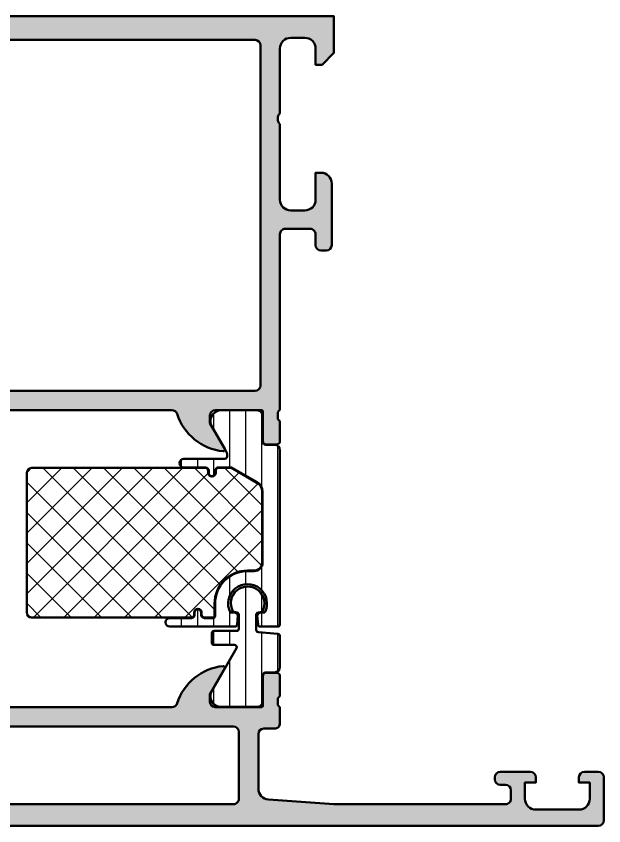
# Model space of a CAD drawing. Extents: x 5 to 103, y 0 to 75.
# Drawn here: x 48.6 to 103, y 0 to 75 of the extents above; entities that cross this region are included whole.
import ezdxf

# ---------------------------------------------------------------- set-up
doc = ezdxf.new("R2010")
doc.units = 0
for name, color, linetype, lineweight in [('0S-Alu contour', 7, 'Continuous', 50), ('0S-Alu hatch', 252, 'Continuous', 25), ('0S-Plastic contour', 254, 'Continuous', 50), ('0S-Plastic hatch', 253, 'Continuous', 25), ('0S-PT contour', 91, 'Continuous', 50), ('0S-PT hatch', 103, 'Continuous', 25)]:
    doc.layers.add(name, color=color, linetype=linetype, lineweight=lineweight)
pattern_1 = [(90, (0, 0), (-1.4859, 0), [])]

# ---------------------------------------------------------------- blocks, each defined once
blk = doc.blocks.new('302590__27CE08DD_51BC_48D5_BE07_CC3EEDA34CFF_')
at = {"layer": '0S-Alu hatch'}
h = blk.add_hatch(color=256, dxfattribs=at)
edge = h.paths.add_edge_path()
edge.add_line((20, 10.49996053305319), (20, 2.499922147661962))
edge.add_ellipse((19.50000799373549, 2.499952540241304), major_axis=(-0.4999920071882297, 0), ratio=1, start_angle=89.9999582489337, end_angle=179.9965172112618, ccw=False)
edge.add_line((19.50000762939453, 1.999960533053207), (14.10000610351562, 1.999960533053192))
edge.add_ellipse((14.10001171460138, 2.499966144138933), major_axis=(-0.5000056111172249, 0), ratio=1, start_angle=0.0006429760202877333, end_angle=89.99935702415121, ccw=False)
edge.add_line((13.60000610351564, 2.499960533051681), (13.60000610351562, 4.499960533053192))
edge.add_arc((13.10001392716924, 4.499967879876887), 0.4999921764003584, 359.9991581029894, 450.0008965386937)
edge.add_line((13.10000610351562, 4.999960056216036), (11.80000305175781, 4.999960533053192))
edge.add_arc((11.80003194873944, 4.499931636071572), 0.5000288978166073, 90.00331115880773, 179.9966888411355)
edge.add_line((11.30000305175782, 4.4999605330537), (11.30000305175781, 3.999960533053192))
edge.add_line((11.30000305175781, 3.999960533053192), (12.30000305175781, 3.999960533053192))
edge.add_line((12.30000305175781, 3.999960533053192), (12.30000305175781, 2.499960533053173))
edge.add_ellipse((11.30001176224016, 2.499951822570857), major_axis=(-0.9999912895555887, 0), ratio=1, start_angle=89.9995009217771, end_angle=180.0004990787141, ccw=False)
edge.add_line((11.30000305175781, 1.499960533053205), (7.300003051757812, 1.499960533053192))
edge.add_ellipse((7.30003724327588, 2.499994724571259), major_axis=(-1.000034192102577, 0), ratio=1, start_angle=0.0019589627473806104, end_angle=89.9980410373002, ccw=False)
edge.add_line((6.300003051757813, 2.49996053305236), (6.300003051757812, 3.999960533053192))
edge.add_line((6.300003051757812, 3.999960533053192), (7.300003051757812, 3.999960533053192))
edge.add_line((7.300003051757812, 3.999960533053192), (7.300003051757812, 4.499960533053192))
edge.add_arc((6.800008665053553, 4.499966146348924), 0.4999943867357684, 359.9993567564866, 450.0006432435316)
edge.add_line((6.800003051757812, 4.999960533053183), (5.5, 4.999960533053192))
edge.add_arc((5.500028896981604, 4.499931636071589), 0.5000288978165905, 90.00331115880446, 179.9966888411355)
edge.add_line((5.000000000000001, 4.499960533053717), (5, 0.4999529036586612))
edge.add_arc((5.500013265202454, 0.4999737985162753), 0.5000132656390381, 180.0023943105812, 269.9984799601016)
edge.add_line((5.500000000000028, -3.94669468018e-05), (102.5, -3.94669468076e-05))
edge.add_arc((102.4999998175535, 0.4999607155606226), 0.5000001825074635, 270.000020906813, 359.9991048225051)
edge.add_line((103, 0.4999529036604337), (103, 4.499960533053192))
edge.add_arc((102.4999840330719, 4.499944566125083), 0.5000159671830379, 0.0018296166054239, 89.99817038324314)
edge.add_line((102.5, 4.999960533053187), (101.1999893188477, 4.999960533053192))
edge.add_arc((101.1999972154239, 4.499960265933718), 0.50000026718183, 90.00090488050319, 179.999969382958)
edge.add_line((100.6999969482422, 4.499960533117955), (100.6999969482422, 3.999960533053192))
edge.add_line((100.6999969482422, 3.999960533053192), (101.6999969482422, 3.999960533053192))
edge.add_line((101.6999969482422, 3.999960533053192), (101.6999969482422, 2.499960533053192))
edge.add_ellipse((100.6999842356632, 2.499973245632185), major_axis=(-1.000012712659782, 0), ratio=1, start_angle=90.00072836786268, end_angle=179.9992716319968, ccw=False)
edge.add_line((100.6999969482422, 1.499960533053206), (96.6999969482422, 1.499960533053192))
edge.add_ellipse((96.69999127768875, 2.499954862499734), major_axis=(-0.9999943294626193, 0), ratio=1, start_angle=-0.00032490097822801545, end_angle=90.0003249006225, ccw=False)
edge.add_line((95.6999969482422, 2.499960533059391), (95.6999969482422, 3.999960533053192))
edge.add_line((95.6999969482422, 3.999960533053192), (96.6999969482422, 3.999960533053192))
edge.add_line((96.6999969482422, 3.999960533053192), (96.6999969482422, 4.499960533053192))
edge.add_arc((96.19998113562411, 4.499944720435108), 0.5000158128681047, 0.0018119353897291, 89.99818806474616)
edge.add_line((96.19999694824219, 4.999960533053181), (93.39999389648438, 4.999960533053192))
edge.add_arc((93.40000764301266, 4.499946786524929), 0.5000137467172251, 90.00157519279813, 179.9984248072896)
edge.add_line((92.89999389648439, 4.499960533052431), (92.89999389648439, 4.299955955416471))
edge.add_arc((93.40000454587482, 4.299966604806916), 0.5000106495038397, 180.0012203039023, 269.9987796957372)
edge.add_line((93.39999389648438, 3.799955955416484), (93.89999389648439, 3.799955955416473))
edge.add_ellipse((93.89999083664276, 3.299952895574863), major_axis=(-0.5000030598509725, 0), ratio=1, start_angle=180.0003506308146, end_angle=269.9996493701244, ccw=False)
edge.add_line((94.39999389648438, 3.299955955424675), (94.39999389648438, 2.499960533053194))
edge.add_ellipse((93.9000004540361, 2.499953975501477), major_axis=(-0.4999934424912738, 0), ratio=1, start_angle=89.99924855007038, end_angle=180.0007514498339, ccw=False)
edge.add_line((93.89999389648439, 1.999960533053206), (78.00000190734863, 1.999960533053192))
edge.add_line((78.00000190734863, 1.999960533053192), (71.92875289916994, 2.433615318209441))
edge.add_ellipse((72.00000363682571, 3.431073576303687), major_axis=(-0.9999998221284329, 0), ratio=1, start_angle=-2.2588728256778268e-06, end_angle=85.91417066589128, ccw=False)
edge.add_line((71.00000381469728, 3.431073615728445), (71.00000381469728, 8.499960533053194))
edge.add_ellipse((71.50000376785373, 8.49995962622161), major_axis=(-0.4999999531572694, 0), ratio=1, start_angle=269.99999463212373, end_angle=359.9998960848389, ccw=False)
edge.add_line((71.50000381469728, 8.99995957937888), (72.50000381469727, 8.999960533053192))
edge.add_arc((72.5000072893028, 9.499957058441954), 0.4999965254008342, 269.9996018367678, 360.0002888809716)
edge.add_line((73.00000381469728, 9.499959579386484), (73.00000381469727, 10.99996053305318))
edge.add_ellipse((73.07884026124032, 11.2674811250463), major_axis=(-0.2788950563274348, 0), ratio=1, start_angle=-1.164589374097602, end_angle=73.58012358050638, ccw=False)
edge.add_line((72.80000281469727, 11.27314953304467), (72.80000281469727, 11.72674353304469))
edge.add_ellipse((73.07887091034043, 11.73240419252174), major_axis=(-0.2789255417371433, 0), ratio=1, start_angle=-73.57540544464632, end_angle=1.1628700728853119, ccw=False)
edge.add_line((73.00000381469727, 11.99994753304467), (73.00000381469727, 13.87995853305319))
edge.add_arc((72.70000381469727, 13.87995853305319), 0.2999999999999971, 0, 90)
edge.add_line((72.70000381469727, 14.17995853305319), (71.72002949565447, 14.17995853305319))
edge.add_arc((71.72002949565447, 13.87995853305319), 0.2999999999999989, 90, 180)
edge.add_line((71.42002949565448, 13.87995853305319), (71.42002949565449, 11.11996053305319))
edge.add_ellipse((71.30002949565448, 11.11996053305319), major_axis=(-0.1200000000000045, 0), ratio=1, start_angle=89.99999999999329, end_angle=180, ccw=False)
edge.add_line((71.30002949565447, 10.99996053305319), (67.00000381469727, 10.99996053305319))
edge.add_ellipse((67.00000381469727, 11.49996053305319), major_axis=(-0.5000000000000089, 0), ratio=1, start_angle=0, end_angle=89.9999999999983, ccw=False)
edge.add_line((66.50000381469727, 11.49996053305319), (66.50000381469727, 12.19996053305318))
edge.add_line((66.50000381469727, 12.19996053305318), (67.88149927231964, 14.59278085608074))
edge.add_arc((67.76188403004898, 14.66184074840489), 0.1381197846483035, 330.0000000000018, 455.622577550795)
edge.add_arc((68.23822705587105, 9.823351671205407), 4.999999999999974, 95.62257755079332, 162.2515836439297)
edge.add_ellipse((63.00000381469725, 11.49996053305321), major_axis=(-0.5000000000000112, 0), ratio=1, start_angle=90.0000000000008, end_angle=162.2515836439309, ccw=False)
edge.add_line((63.00000381469726, 10.99996053305321), (32.99999237060547, 10.99996053305319))
edge.add_ellipse((32.99999237060544, 11.49996053305311), major_axis=(-0.4999999999999201, 0), ratio=1, start_angle=17.748416356073278, end_angle=90.00000000000318, ccw=False)
edge.add_arc((27.76176912943166, 9.823351671205304), 5.000000000000063, 17.74841635606987, 84.37742244920645)
edge.add_arc((28.23811215525379, 14.66184074840488), 0.1381197846482785, 84.37742244921603, 209.9999999999943)
edge.add_line((28.11849691298314, 14.59278085608076), (29.49999237060547, 12.19996053305317))
edge.add_line((29.49999237060547, 12.19996053305317), (29.49999237060547, 11.49996053305319))
edge.add_ellipse((28.99999237060547, 11.49996053305319), major_axis=(-0.5, 0), ratio=1, start_angle=90.00000000000318, end_angle=180, ccw=False)
edge.add_line((28.9999923706055, 10.99996053305319), (24.69996668964828, 10.99996053305319))
edge.add_ellipse((24.69996668964828, 11.11996053305319), major_axis=(-0.1200000000000027, 0), ratio=1, start_angle=0, end_angle=90, ccw=False)
edge.add_line((24.57996668964828, 11.11996053305319), (24.57996668964828, 13.87995853305319))
edge.add_arc((24.27996668964826, 13.87995853305318), 0.3000000000000114, 0, 90)
edge.add_line((24.27996668964826, 14.1799585330532), (23.29999237060548, 14.17995853305319))
edge.add_arc((23.29999237060548, 13.87995853305318), 0.3000000000000131, 90, 180)
edge.add_line((22.99999237060547, 13.87995853305318), (22.99999237060547, 11.99994753304467))
edge.add_ellipse((22.92112527496232, 11.73240419252171), major_axis=(-0.2789255417371553, 0), ratio=1, start_angle=178.8371299271148, end_angle=253.57540544465002, ccw=False)
edge.add_line((23.19999337060549, 11.72674353304466), (23.19999337060548, 11.27314953304466))
edge.add_ellipse((22.92115592406245, 11.2674811250463), major_axis=(-0.2788950563274235, 0), ratio=1, start_angle=106.4198764194883, end_angle=181.164589374096, ccw=False)
edge.add_line((22.99999237060547, 10.99996053305318), (20.5, 10.99996053305319))
edge.add_arc((20.50001190502596, 10.49994862802723), 0.5000119051676833, 90.00136418300312, 179.9986358174487)
edge = h.paths.add_edge_path()
edge.add_ellipse((22.3000047306239, 8.699971061218376), major_axis=(-0.4999940495069482, 0), ratio=1, start_angle=-90.00068188844682, end_angle=0.0006818894009938958, ccw=False)
edge.add_line((22.30001068115234, 9.199965110689917), (68.70000457763672, 9.199965110689911))
edge.add_ellipse((68.69999936263179, 8.699959895684971), major_axis=(-0.5000052150321359, 0), ratio=1, start_angle=180.0005975897139, end_angle=269.9994024106873, ccw=False)
edge.add_line((69.20000457763673, 8.699965110689911), (69.20000076293947, 2.49996053305314))
edge.add_ellipse((68.70000356422014, 2.499957731779334), major_axis=(-0.4999971987271749, 0), ratio=1, start_angle=90.0001161296363, end_angle=180.0003210041313, ccw=False)
edge.add_line((68.70000457763672, 1.999960533053186), (22.30001068115234, 1.999960533053198))
edge.add_ellipse((22.30000297718661, 2.499952829087448), major_axis=(-0.4999922960936022, 0), ratio=1, start_angle=-0.0008828225924730759, end_angle=90.00088282304671, ccw=False)
edge.add_line((21.80001068115236, 2.499960533053192), (21.80001068115236, 8.699965110686268))
at = {"layer": '0S-Alu contour', "color": 7}
for points in [[(28.11849691298314, 14.59278085608076), (29.49999237060547, 12.19996053305317), (29.49999237060547, 11.49996053305319)], [(66.50000381469727, 11.49996053305319), (66.50000381469727, 12.19996053305318), (67.88149927231964, 14.59278085608074)], [(22.99999237060547, 13.87995853305318), (22.99999237060547, 11.99994753304467)], [(24.27996668964826, 14.1799585330532), (23.29999237060548, 14.17995853305319)], [(24.57996668964828, 11.11996053305319), (24.57996668964828, 13.87995853305319)], [(71.42002949565448, 13.87995853305319), (71.42002949565449, 11.11996053305319)], [(72.70000381469727, 14.17995853305319), (71.72002949565447, 14.17995853305319)], [(73.00000381469727, 11.99994753304467), (73.00000381469727, 13.87995853305319)], [(23.19999337060549, 11.72674353304466), (23.19999337060548, 11.27314953304466)], [(72.80000281469727, 11.27314953304467), (72.80000281469727, 11.72674353304469)], [(22.99999237060547, 10.99996053305318), (20.5, 10.99996053305319)], [(28.9999923706055, 10.99996053305319), (24.69996668964828, 10.99996053305319)], [(63.00000381469726, 10.99996053305321), (32.99999237060547, 10.99996053305319)], [(71.30002949565447, 10.99996053305319), (67.00000381469727, 10.99996053305319)], [(73.00000381469728, 9.499959579386484), (73.00000381469727, 10.99996053305318)], [(20, 10.49996053305319), (20, 2.499922147661962)], [(22.30001068115234, 9.199965110689917), (68.70000457763672, 9.199965110689911)], [(21.80001068115236, 2.499960533053192), (21.80001068115236, 8.699965110686268)], [(69.20000457763673, 8.699965110689911), (69.20000076293947, 2.49996053305314)], [(71.00000381469728, 3.431073615728445), (71.00000381469728, 8.499960533053194)], [(71.50000381469728, 8.99995957937888), (72.50000381469727, 8.999960533053192)], [(6.800003051757812, 4.999960533053183), (5.5, 4.999960533053192)], [(13.10000610351562, 4.999960056216036), (11.80000305175781, 4.999960533053192)], [(96.19999694824219, 4.999960533053181), (93.39999389648438, 4.999960533053192)], [(102.5, 4.999960533053187), (101.1999893188477, 4.999960533053192)], [(5.000000000000001, 4.499960533053717), (5, 0.4999529036586612)], [(6.300003051757813, 2.49996053305236), (6.300003051757812, 3.999960533053192), (7.300003051757812, 3.999960533053192), (7.300003051757812, 4.499960533053192)], [(11.30000305175782, 4.4999605330537), (11.30000305175781, 3.999960533053192), (12.30000305175781, 3.999960533053192), (12.30000305175781, 2.499960533053173)], [(13.60000610351564, 2.499960533051681), (13.60000610351562, 4.499960533053192)], [(92.89999389648439, 4.499960533052431), (92.89999389648439, 4.299955955416471)], [(93.39999389648438, 3.799955955416484), (93.89999389648439, 3.799955955416473)], [(95.6999969482422, 2.499960533059391), (95.6999969482422, 3.999960533053192), (96.6999969482422, 3.999960533053192), (96.6999969482422, 4.499960533053192)], [(100.6999969482422, 4.499960533117955), (100.6999969482422, 3.999960533053192), (101.6999969482422, 3.999960533053192), (101.6999969482422, 2.499960533053192)], [(103, 0.4999529036604337), (103, 4.499960533053192)], [(94.39999389648438, 3.299955955424675), (94.39999389648438, 2.499960533053194)], [(93.89999389648439, 1.999960533053206), (78.00000190734863, 1.999960533053192), (71.92875289916994, 2.433615318209441)], [(19.50000762939453, 1.999960533053207), (14.10000610351562, 1.999960533053192)], [(68.70000457763672, 1.999960533053186), (22.30001068115234, 1.999960533053198)], [(11.30000305175781, 1.499960533053205), (7.300003051757812, 1.499960533053192)], [(100.6999969482422, 1.499960533053206), (96.6999969482422, 1.499960533053192)], [(5.500000000000028, -3.94669468018e-05), (102.5, -3.94669468076e-05)]]:
    blk.add_lwpolyline(points, dxfattribs=at)
for centre, radius, start, end in [((28.23811215525379, 14.66184074840488), 0.1381197846482785, 84.37742244921603, 209.9999999999943), ((27.76176912943166, 9.823351671205304), 5.000000000000063, 17.74841635606987, 84.37742244920645), ((68.23822705587105, 9.823351671205407), 4.999999999999974, 95.62257755079332, 162.2515836439297), ((67.76188403004898, 14.66184074840489), 0.1381197846483035, 330.0000000000018, 95.62257755079504), ((23.29999237060548, 13.87995853305318), 0.3000000000000131, 90, 180), ((24.27996668964826, 13.87995853305318), 0.3000000000000114, 0, 90), ((71.72002949565447, 13.87995853305319), 0.2999999999999989, 90, 180), ((72.70000381469727, 13.87995853305319), 0.2999999999999971, 0, 90), ((20.50001190502596, 10.49994862802723), 0.5000119051676833, 90.00136418300312, 179.9986358174487), ((72.5000072893028, 9.499957058441954), 0.4999965254008342, 269.9996018367678, 0.0002888809716084), ((5.500028896981604, 4.499931636071589), 0.5000288978165905, 90.00331115880446, 179.9966888411355), ((6.800008665053553, 4.499966146348924), 0.4999943867357684, 359.9993567564866, 90.00064324353166), ((11.80003194873944, 4.499931636071572), 0.5000288978166073, 90.00331115880773, 179.9966888411355), ((13.10001392716924, 4.499967879876887), 0.4999921764003584, 359.9991581029894, 90.00089653869375), ((93.40000764301266, 4.499946786524929), 0.5000137467172251, 90.00157519279813, 179.9984248072896), ((96.19998113562411, 4.499944720435108), 0.5000158128681047, 0.0018119353897291, 89.99818806474616), ((101.1999972154239, 4.499960265933718), 0.50000026718183, 90.00090488050319, 179.999969382958), ((102.4999840330719, 4.499944566125083), 0.5000159671830379, 0.0018296166054239, 89.99817038324314), ((93.40000454587482, 4.299966604806916), 0.5000106495038397, 180.0012203039023, 269.9987796957372), ((5.500013265202454, 0.4999737985162753), 0.5000132656390381, 180.0023943105812, 269.9984799601016), ((102.4999998175535, 0.4999607155606226), 0.5000001825074635, 270.000020906813, 359.9991048225051)]:
    blk.add_arc(centre, radius, start, end, dxfattribs=at)
at = {"layer": '0S-Alu contour', "color": 7, "extrusion": (0, 0, -1)}
for centre, radius, start, end in [((-22.92112527496232, 11.73240419252171), 0.2789255417371553, 106.42459455535, 181.1628700728853), ((-22.92115592406245, 11.2674811250463), 0.2788950563274235, 178.835410625904, 253.5801235805117), ((-28.99999237060547, 11.49996053305319), 0.5, 180, 269.9999999999968), ((-32.99999237060544, 11.49996053305311), 0.4999999999999201, 269.9999999999968, 342.2515836439267), ((-63.00000381469725, 11.49996053305321), 0.5000000000000112, 197.7484163560692, 269.9999999999992), ((-67.00000381469727, 11.49996053305319), 0.5000000000000089, 270.0000000000017, 0), ((-73.07884026124032, 11.2674811250463), 0.2788950563274348, 286.4198764194937, 1.16458937409755), ((-73.07887091034043, 11.73240419252174), 0.2789255417371433, 358.8371299271147, 73.57540544464624), ((-24.69996668964828, 11.11996053305319), 0.1200000000000028, 270, 0), ((-71.30002949565448, 11.11996053305319), 0.1200000000000045, 180, 270.0000000000068), ((-22.3000047306239, 8.699971061218376), 0.4999940495069482, 359.999318110599, 90.0006818884469), ((-68.69999936263179, 8.699959895684971), 0.5000052150321359, 90.0005975893127, 179.9994024102861), ((-71.50000376785373, 8.49995962622161), 0.4999999531572694, 0.0001039151611164, 90.00000536787628), ((-93.89999083664276, 3.299952895574863), 0.5000030598509725, 90.00035062987556, 179.9996493691854), ((-72.00000363682571, 3.431073576303687), 0.9999998221284329, 274.0858293341087, 2.2588727439e-06), ((-7.30003724327588, 2.499994724571259), 1.000034192102577, 270.0019589626998, 359.9980410372526), ((-11.30001176224016, 2.499951822570857), 0.9999912895555887, 179.9995009212859, 270.000499078223), ((-14.10001171460138, 2.499966144138933), 0.5000056111172249, 270.0006429758488, 359.9993570239797), ((-19.50000799373549, 2.499952540241304), 0.4999920071882297, 180.0034827887382, 270.0000417510663), ((-22.30000297718661, 2.499952829087448), 0.4999922960936022, 269.9991171769533, 0.0008828225924878), ((-68.70000356422014, 2.499957731779334), 0.4999971987271749, 179.9996789958687, 269.9998838703637), ((-93.9000004540361, 2.499953975501477), 0.4999934424912738, 179.9992485501661, 270.0007514499296), ((-96.69999127768875, 2.499954862499734), 0.9999943294626193, 269.9996750993775, 0.0003249009782124), ((-100.6999842356632, 2.499973245632185), 1.000012712659782, 180.0007283680033, 269.9992716321373)]:
    blk.add_arc(centre, radius, start, end, dxfattribs=at)
blk = doc.blocks.new('395760__96F7489C_E263_4729_B1D1_0DC04856B3B9_')
at = {"layer": '0S-PT hatch'}
h = blk.add_hatch(dxfattribs=at)
h.set_pattern_fill('ANSI37', color=256, scale=0.625, angle=90, style=0)
h.set_pattern_definition([(135, (0, 0), (-1.403165018917055, -1.403165018917055), []), (225, (0, 0), (1.403165018917055, -1.403165018917055), [])])
edge = h.paths.add_edge_path()
edge.add_arc((50.00060113729973, 32.69996053305515), 0.45000000000001, 90, 180)
edge.add_line((49.55060113729972, 32.69996053305515), (49.5506011372997, 19.75020561105347))
edge.add_arc((50.0006011372996, 19.75020561105336), 0.4499999999998963, 180, 269.9990437979582)
edge.add_line((50.00059362730633, 19.30020561111613), (64.79342552156577, 19.29995873548307))
edge.add_line((64.79342552156577, 19.29995873548307), (64.9241203321667, 19.33495250369279))
edge.add_line((64.9241203321667, 19.33495250369279), (65.01498530460182, 19.42580485073229))
edge.add_line((65.01498530460182, 19.42580485073229), (65.05000610351564, 19.55652789360269))
edge.add_line((65.05000610351564, 19.55652789360269), (65.05000610351564, 19.74995862570455))
edge.add_ellipse((65.4000015258789, 19.74995862570455), major_axis=(-0.3499954223632642, 0), ratio=1, start_angle=180, end_angle=360, ccw=False)
edge.add_line((65.74999694824217, 19.74995862570455), (65.7499969482422, 19.55652789360269))
edge.add_line((65.7499969482422, 19.55652789360269), (65.78501774715602, 19.42580485073228))
edge.add_line((65.78501774715602, 19.42580485073228), (65.87588271959115, 19.33495250369279))
edge.add_line((65.87588271959115, 19.33495250369279), (66.0065779401931, 19.29995862570456))
edge.add_line((66.0065779401931, 19.29995862570456), (66.79341995995783, 19.29995862570456))
edge.add_line((66.79341995995783, 19.29995862570456), (66.8741170393687, 19.32158293082366))
edge.add_line((66.8741170393687, 19.32158293082366), (66.9283764181668, 19.37581969212331))
edge.add_line((66.9283764181668, 19.37581969212331), (66.9499999999957, 19.45655101471455))
edge.add_line((66.9499999999957, 19.45655101471455), (66.94999999924585, 20.6000014793337))
edge.add_ellipse((69.9999327323398, 20.60000147930228), major_axis=(-3.049932733093952, 0), ratio=1, start_angle=269.99999999941, end_angle=360, ccw=False)
edge.add_line((69.9999327323712, 23.64993421239624), (70.60002409849919, 23.64993421164202))
edge.add_arc((70.60080461122257, 24.39913117373271), 0.7491973686593032, 269.9403093298693, 360.0630723146303)
edge.add_line((71.35000152594185, 24.39995590468173), (71.3499862691306, 30.96376987578344))
edge.add_arc((70.40005172965132, 30.96376536758678), 0.9499345394899702, 0.0002719145082368, 60.0104764224608)
edge.add_line((70.87486856830651, 31.78651964381117), (68.51283735234261, 33.14996053315307))
edge.add_line((68.51283735234261, 33.14996053315307), (67.30000000000001, 33.14996053315307))
edge.add_arc((67.30000000000003, 32.89996053315308), 0.2499999999999787, 90.00000000000325, 180)
edge.add_line((67.05000000000004, 32.89996053315308), (67.05000000000007, 32.6999605331532))
edge.add_ellipse((66.70000000000007, 32.69996053315317), major_axis=(-0.3499999999999943, 0), ratio=1, start_angle=0, end_angle=180, ccw=False)
edge.add_line((66.35000000000008, 32.69996053315316), (66.35000000000008, 32.89996053315306))
edge.add_arc((66.10000000000008, 32.89996053315304), 0.25, 0, 90)
edge.add_line((66.10000000000008, 33.14996053315304), (50.00060113729973, 33.14996053305517))
at = {"layer": '0S-PT contour', "color": 7}
for points in [[(66.10000000000008, 33.14996053315304), (50.00060113729973, 33.14996053305517)], [(70.87486856830651, 31.78651964381117), (68.51283735234261, 33.14996053315307), (67.30000000000001, 33.14996053315307)], [(49.55060113729972, 32.69996053305515), (49.5506011372997, 19.75020561105347)], [(66.35000000000008, 32.69996053315316), (66.35000000000008, 32.89996053315306)], [(67.05000000000004, 32.89996053315308), (67.05000000000007, 32.6999605331532)], [(71.35000152594185, 24.39995590468173), (71.3499862691306, 30.96376987578344)], [(69.9999327323712, 23.64993421239624), (70.60002409849919, 23.64993421164202)], [(65.74999694824217, 19.74995862570455), (65.7499969482422, 19.55652789360269), (65.78501774715602, 19.42580485073228), (65.87588271959115, 19.33495250369279), (66.0065779401931, 19.29995862570456), (66.79341995995783, 19.29995862570456), (66.8741170393687, 19.32158293082366), (66.9283764181668, 19.37581969212331), (66.9499999999957, 19.45655101471455), (66.94999999924585, 20.6000014793337)], [(50.00059362730633, 19.30020561111613), (64.79342552156577, 19.29995873548307), (64.9241203321667, 19.33495250369279), (65.01498530460182, 19.42580485073229), (65.05000610351564, 19.55652789360269), (65.05000610351564, 19.74995862570455)]]:
    blk.add_lwpolyline(points, dxfattribs=at)
for centre, radius, start, end in [((50.00060113729973, 32.69996053305515), 0.45000000000001, 90, 180), ((66.10000000000008, 32.89996053315304), 0.25, 0, 90), ((67.30000000000003, 32.89996053315308), 0.2499999999999787, 90.00000000000325, 180), ((70.40005172965132, 30.96376536758678), 0.9499345394899702, 0.0002719145082368, 60.0104764224608), ((70.60080461122257, 24.39913117373271), 0.7491973686593032, 269.9403093298693, 0.0630723146303955), ((50.0006011372996, 19.75020561105336), 0.4499999999998963, 180, 269.9990437979582)]:
    blk.add_arc(centre, radius, start, end, dxfattribs=at)
at = {"layer": '0S-PT contour', "color": 7, "extrusion": (0, 0, -1)}
for centre, radius, start, end in [((-66.70000000000007, 32.69996053315317), 0.3499999999999943, 180, 0), ((-69.9999327323398, 20.60000147930228), 3.049932733093953, 0, 90.00000000058999), ((-65.4000015258789, 19.74995862570455), 0.3499954223632642, 0, 180)]:
    blk.add_arc(centre, radius, start, end, dxfattribs=at)
blk = doc.blocks.new('244459__AFCBAD45_8E16_4D97_AB87_BB57FFEE845A___F7B95D97_CDDD_4A89_9A64_726E793AEA56_')
at = {"layer": '0S-Plastic hatch'}
h = blk.add_hatch(dxfattribs=at)
h.set_pattern_fill('ANSI31', color=256, scale=0.4680000000000001, angle=45, style=0)
h.set_pattern_definition(pattern_1)
edge = h.paths.add_edge_path()
edge.add_ellipse((72.5, 14.70995753305319), major_axis=(-0.5, 0), ratio=1, start_angle=90, end_angle=180, ccw=False)
edge.add_line((72.5, 14.20995753305319), (71.68966866666668, 14.20995753305319))
edge.add_arc((71.68966866666668, 13.90995753305319), 0.3000000000000025, 90, 180)
edge.add_line((71.38966866666668, 13.90995753305319), (71.39000061706369, 11.50995915011688))
edge.add_ellipse((70.89000463962509, 11.5099565104918), major_axis=(-0.4999959774455691, 0), ratio=1, start_angle=89.99969751881332, end_angle=180.0003024817733, ccw=False)
edge.add_line((70.890002, 11.0099605330532), (67.41346050190053, 11.00996053305319))
edge.add_ellipse((67.55577115089187, 11.99977860777604), major_axis=(-0.999996070924474, 0), ratio=1, start_angle=-32.727016099840796, end_angle=81.81839194810101, ccw=False)
edge.add_line((66.71451850190051, 12.54041353305319), (68.9716962113061, 16.44996054333337))
edge.add_arc((68.79849112461395, 16.54996053305319), 0.1999999999999995, 330.000003400655, 450)
edge.add_line((68.79849112461395, 16.74996053305319), (66.90000915527344, 16.74996053305319))
edge.add_line((66.90000915527344, 16.74996053305319), (66.80008697509766, 16.77687703695944))
edge.add_line((66.80008697509766, 16.77687703695944), (66.72692108154297, 16.85005818930319))
edge.add_line((66.72692108154297, 16.85005818930319), (66.70000457763672, 16.94997274008444))
edge.add_line((66.70000457763672, 16.94997274008444), (66.70000457763672, 17.84996663656881))
edge.add_line((66.70000457763672, 17.84996663656881), (66.72691345214842, 17.94988118735007))
edge.add_line((66.72691345214842, 17.94988118735007), (66.80008697509766, 18.02306233969381))
edge.add_line((66.80008697509766, 18.02306233969381), (66.90000915527344, 18.04997884360006))
edge.add_line((66.90000915527344, 18.04997884360006), (69.00000762939453, 18.04997884360006))
edge.add_line((69.00000762939453, 18.04997884360006), (69.09992218017578, 18.07689534750632))
edge.add_line((69.09992218017578, 18.07689534750632), (69.173095703125, 18.15004598227194))
edge.add_line((69.173095703125, 18.15004598227194), (69.20000457763672, 18.24996053305319))
edge.add_line((69.20000457763672, 18.24996053305319), (69.20000457763672, 19.5499807509487))
edge.add_line((69.20000457763672, 19.5499807509487), (69.173095703125, 19.64989530172995))
edge.add_line((69.173095703125, 19.64989530172995), (69.09992218017578, 19.7230764540737))
edge.add_line((69.09992218017578, 19.7230764540737), (69, 19.74999295797995))
edge.add_line((69, 19.74999295797995), (68.64500427246094, 19.86532457251454))
edge.add_ellipse((70.00843404332875, 20.61568708860257), major_axis=(-1.556272677148388, 0), ratio=1, start_angle=149.9115858776142, end_angle=28.82615351152799, ccw=False)
edge.add_line((71.3550033569336, 19.83547190719659), (71.00000762939453, 19.74999295797995))
edge.add_line((71.00000762939453, 19.74999295797995), (70.90008544921875, 19.7230764540737))
edge.add_line((70.90008544921875, 19.7230764540737), (70.82691192626953, 19.64989530172995))
edge.add_line((70.82691192626953, 19.64989530172995), (70.80000305175781, 19.5499807509487))
edge.add_line((70.80000305175781, 19.5499807509487), (70.80000305175781, 18.14998494711569))
edge.add_line((70.80000305175781, 18.14998494711569), (70.82691192626953, 18.05003987875631))
edge.add_line((70.82691192626953, 18.05003987875631), (70.90008544921875, 17.97688924399069))
edge.add_line((70.90008544921875, 17.97688924399069), (71, 17.94997274008444))
edge.add_line((71, 17.94997274008444), (72.80000305175781, 17.79247151938131))
edge.add_line((72.80000305175781, 17.79247151938131), (72.89991760253906, 17.76555501547506))
edge.add_line((72.89991760253906, 17.76555501547506), (72.97309112548828, 17.69237386313131))
edge.add_line((72.97309112548828, 17.69237386313131), (72.99999999999974, 17.59245931235006))
edge.add_line((72.99999999999974, 17.59245931235006), (73, 14.70995753305319))
at = {"layer": '0S-Plastic contour', "color": 7}
for points in [[(68.79849112461395, 16.74996053305319), (66.90000915527344, 16.74996053305319), (66.80008697509766, 16.77687703695944), (66.72692108154297, 16.85005818930319), (66.70000457763672, 16.94997274008444), (66.70000457763672, 17.84996663656881), (66.72691345214842, 17.94988118735007), (66.80008697509766, 18.02306233969381), (66.90000915527344, 18.04997884360006), (69.00000762939453, 18.04997884360006), (69.09992218017578, 18.07689534750632), (69.173095703125, 18.15004598227194), (69.20000457763672, 18.24996053305319), (69.20000457763672, 19.5499807509487), (69.173095703125, 19.64989530172995), (69.09992218017578, 19.7230764540737), (69, 19.74999295797995), (68.64500427246094, 19.86532457251454)], [(71.3550033569336, 19.83547190719659), (71.00000762939453, 19.74999295797995), (70.90008544921875, 19.7230764540737), (70.82691192626953, 19.64989530172995), (70.80000305175781, 19.5499807509487), (70.80000305175781, 18.14998494711569), (70.82691192626953, 18.05003987875631), (70.90008544921875, 17.97688924399069), (71, 17.94997274008444), (72.80000305175781, 17.79247151938131), (72.89991760253906, 17.76555501547506), (72.97309112548828, 17.69237386313131), (72.99999999999974, 17.59245931235006), (73, 14.70995753305319)], [(66.71451850190051, 12.54041353305319), (68.9716962113061, 16.44996054333337)], [(71.38966866666668, 13.90995753305319), (71.39000061706369, 11.50995915011688)], [(72.5, 14.20995753305319), (71.68966866666668, 14.20995753305319)], [(70.890002, 11.0099605330532), (67.41346050190053, 11.00996053305319)]]:
    blk.add_lwpolyline(points, dxfattribs=at)
at = {"layer": '0S-Plastic contour', "color": 7, "extrusion": (0, 0, -1)}
for centre, radius, start, end in [((-70.00843404332875, 20.61568708860257), 1.556272677148388, 331.173846488472, 210.0884141223859), ((-72.5, 14.70995753305319), 0.5, 180, 270), ((-67.55577115089187, 11.99977860777604), 0.999996070924474, 278.181608051899, 32.72701609984073), ((-70.89000463962509, 11.5099565104918), 0.4999959774455691, 179.9996975182267, 270.0003024811867)]:
    blk.add_arc(centre, radius, start, end, dxfattribs=at)
at = {"layer": '0S-Plastic contour', "color": 7}
for centre, radius, start, end in [((68.79849112461395, 16.54996053305319), 0.1999999999999995, 330.000003400655, 90), ((71.68966866666668, 13.90995753305319), 0.3000000000000025, 90, 180)]:
    blk.add_arc(centre, radius, start, end, dxfattribs=at)
blk = doc.blocks.new('244459__E0376390_1420_4C27_ABDB_713928BA2D0B___32AA9264_65DD_4FE1_B634_977281C48A33_')
at = {"layer": '0S-Plastic hatch'}
h = blk.add_hatch(dxfattribs=at)
h.set_pattern_fill('ANSI31', color=256, scale=0.4680000000000001, angle=45, style=0)
h.set_pattern_definition(pattern_1)
edge = h.paths.add_edge_path()
edge.add_line((73, 34.78996353315306), (73, 18.64998303976706))
edge.add_line((73, 18.64998303976706), (72.97308349609375, 18.55006848898581))
edge.add_line((72.97308349609375, 18.55006848898581), (72.89991760253906, 18.47688733664206))
edge.add_line((72.89991760253906, 18.47688733664206), (72.79998779296875, 18.44997083273581))
edge.add_line((72.79998779296875, 18.44997083273581), (71.16998291015625, 18.44997083273581))
edge.add_line((71.16998291015625, 18.44997083273581), (71.070068359375, 18.47688733664206))
edge.add_line((71.070068359375, 18.47688733664206), (70.99690246582031, 18.55006848898581))
edge.add_line((70.99690246582031, 18.55006848898581), (70.96998596191406, 18.64998303976706))
edge.add_line((70.96998596191406, 18.64998303976706), (70.89999389648438, 19.4499708327358))
edge.add_line((70.89999389648438, 19.4499708327358), (70.94000244140625, 19.6001173171108))
edge.add_line((70.94000244140625, 19.6001173171108), (71.04986572265625, 19.7099805983608))
edge.add_line((71.04986572265625, 19.7099805983608), (71.21800231933594, 19.74995862570455))
edge.add_line((71.21800231933594, 19.74995862570455), (71.58656311035156, 19.74995862570455))
edge.add_arc((70, 20.59646131789767), 1.798262859266857, 331.9180754298219, 568.0819245701781)
edge.add_line((68.41343688964844, 19.74995862570455), (68.78199768066406, 19.74995862570455))
edge.add_line((68.78199768066406, 19.74995862570455), (68.95013427734375, 19.7099805983608))
edge.add_line((68.95013427734375, 19.7099805983608), (69.05999755859375, 19.6001173171108))
edge.add_line((69.05999755859375, 19.6001173171108), (69.09999084472656, 19.4499708327358))
edge.add_line((69.09999084472656, 19.4499708327358), (69.02999877929688, 18.64998303976706))
edge.add_line((69.02999877929688, 18.64998303976706), (69.00309753417967, 18.55006848898581))
edge.add_line((69.00309753417967, 18.55006848898581), (68.929931640625, 18.47688733664206))
edge.add_line((68.929931640625, 18.47688733664206), (68.83000183105469, 18.44997083273581))
edge.add_line((68.83000183105469, 18.44997083273581), (62.80000305175781, 18.44997083273581))
edge.add_ellipse((62.80000305175782, 18.84996472922018), major_axis=(-0.3999938964843714, 0), ratio=1, start_angle=-90.00000000000102, end_angle=89.99999999999898, ccw=False)
edge.add_line((62.80000305175782, 19.24995862570455), (64.80000305175781, 19.24995862570456))
edge.add_line((64.80000305175781, 19.24995862570456), (64.94999694824219, 19.29011975851706))
edge.add_line((64.94999694824219, 19.29011975851706), (65.05981445312501, 19.3999220046108))
edge.add_line((65.05981445312501, 19.3999220046108), (65.10000610351562, 19.54994641867331))
edge.add_line((65.10000610351562, 19.54994641867331), (65.10000610351562, 19.74995862570455))
edge.add_ellipse((65.4000015258789, 19.74995862570455), major_axis=(-0.2999954223632812, 0), ratio=1, start_angle=180, end_angle=360, ccw=False)
edge.add_line((65.69999694824217, 19.74995862570455), (65.69999694824217, 19.54994641867331))
edge.add_line((65.69999694824217, 19.54994641867331), (65.74018859863281, 19.3999220046108))
edge.add_line((65.74018859863281, 19.3999220046108), (65.85000610351562, 19.29011975851706))
edge.add_line((65.85000610351562, 19.29011975851706), (66, 19.24995862570456))
edge.add_line((66, 19.24995862570456), (66.80000305175781, 19.24995862570456))
edge.add_line((66.80000305175781, 19.24995862570456), (66.89999389648438, 19.27675305929831))
edge.add_line((66.89999389648438, 19.27675305929831), (66.97320556640625, 19.34993421164206))
edge.add_line((66.97320556640625, 19.34993421164206), (67, 19.44997083273581))
edge.add_line((67, 19.44997083273581), (67, 20.59993421164206))
edge.add_ellipse((69.99993273230837, 20.6000014793337), major_axis=(-2.99993273306254, 0), ratio=1, start_angle=-90.00128474708322, end_angle=0.0012847472241901414, ccw=False)
edge.add_line((70, 23.59993421164206), (70.5999984741211, 23.59993421164206))
edge.add_arc((70.60080461122257, 24.39913117373272), 0.7991973686593123, 269.9422066897775, 360.0610716947241)
edge.add_line((71.40000152587892, 24.39998303976711), (71.39998626708984, 30.96370374289206))
edge.add_arc((70.40005571273866, 30.96376766746431), 0.9999305563944982, 359.9963371374206, 420.0103377062307)
edge.add_line((70.8998647392748, 31.82982312446715), (68.52623244265351, 33.19996053315306))
edge.add_line((68.52623244265351, 33.19996053315306), (67.30000000000003, 33.19996053315306))
edge.add_arc((67.30000000000001, 32.89996053315308), 0.2999999999999829, 89.99999999999729, 180)
edge.add_line((67.00000000000001, 32.89996053315308), (67.00000000000007, 32.69996053315319))
edge.add_ellipse((66.70000000000007, 32.69996053315316), major_axis=(-0.2999999999999971, 0), ratio=1, start_angle=0, end_angle=180, ccw=False)
edge.add_line((66.40000000000008, 32.69996053315313), (66.40000000000008, 32.89996053315306))
edge.add_arc((66.10000000009796, 32.89996053315305), 0.2999999999021128, 0, 90)
edge.add_line((66.10000000009796, 33.19996053305516), (64.10000000000002, 33.19996053315306))
edge.add_ellipse((64.10000000000004, 33.59996053315306), major_axis=(-0.4000000000000057, 0), ratio=1, start_angle=-90.00000000000199, end_angle=89.9999999999979, ccw=False)
edge.add_line((64.10000000000005, 33.99996053315307), (67.90000000000006, 33.99996053315307))
edge.add_arc((67.90000000000006, 34.19996053315307), 0.2000000000000099, 270, 360)
edge.add_line((68.10000000000008, 34.19996053315307), (68.10000000000007, 34.41470774620403))
edge.add_arc((67.60000000000004, 34.41470774620403), 0.5000000000000285, 0, 29.99995113626347)
edge.add_line((68.0330129151004, 34.6647073769164), (66.71451850190054, 36.95950753315306))
edge.add_ellipse((67.5557711508919, 37.50014245843021), major_axis=(-0.9999960709244858, 0), ratio=1, start_angle=-81.81839194810021, end_angle=32.727016099840284, ccw=False)
edge.add_line((67.41346050190054, 38.48996053315307), (70.8900020000003, 38.48996063873893))
edge.add_ellipse((70.89000463962536, 37.98996466130031), major_axis=(-0.4999959774455904, 0), ratio=1, start_angle=179.9996975182268, end_angle=270.00030248118503, ccw=False)
edge.add_line((71.39000061706398, 37.98996202167011), (71.38966866666695, 35.58996363873892))
edge.add_arc((71.68966866666696, 35.58996363873892), 0.3000000000000114, 180, 270)
edge.add_line((71.68966866666696, 35.28996363873891), (72.50000006514982, 35.28996353315306))
edge.add_ellipse((72.5, 34.78996353315306), major_axis=(-0.5000000000000043, 0), ratio=1, start_angle=180, end_angle=269.99999253438057, ccw=False)
at = {"layer": '0S-Plastic contour', "color": 7}
for points in [[(67.41346050190054, 38.48996053315307), (70.8900020000003, 38.48996063873893)], [(71.39000061706398, 37.98996202167011), (71.38966866666695, 35.58996363873892)], [(68.0330129151004, 34.6647073769164), (66.71451850190054, 36.95950753315306)], [(71.68966866666696, 35.28996363873891), (72.50000006514982, 35.28996353315306)], [(73, 34.78996353315306), (73, 18.64998303976706), (72.97308349609375, 18.55006848898581), (72.89991760253906, 18.47688733664206), (72.79998779296875, 18.44997083273581), (71.16998291015625, 18.44997083273581), (71.070068359375, 18.47688733664206), (70.99690246582031, 18.55006848898581), (70.96998596191406, 18.64998303976706), (70.89999389648438, 19.4499708327358), (70.94000244140625, 19.6001173171108), (71.04986572265625, 19.7099805983608), (71.21800231933594, 19.74995862570455), (71.58656311035156, 19.74995862570455)], [(64.10000000000005, 33.99996053315307), (67.90000000000006, 33.99996053315307)], [(68.10000000000008, 34.19996053315307), (68.10000000000007, 34.41470774620403)], [(66.10000000009796, 33.19996053305516), (64.10000000000002, 33.19996053315306)], [(70.8998647392748, 31.82982312446715), (68.52623244265351, 33.19996053315306), (67.30000000000003, 33.19996053315306)], [(66.40000000000008, 32.69996053315313), (66.40000000000008, 32.89996053315306)], [(67.00000000000001, 32.89996053315308), (67.00000000000007, 32.69996053315319)], [(71.40000152587892, 24.39998303976711), (71.39998626708984, 30.96370374289206)], [(70, 23.59993421164206), (70.5999984741211, 23.59993421164206)], [(65.69999694824217, 19.74995862570455), (65.69999694824217, 19.54994641867331), (65.74018859863281, 19.3999220046108), (65.85000610351562, 19.29011975851706), (66, 19.24995862570456), (66.80000305175781, 19.24995862570456), (66.89999389648438, 19.27675305929831), (66.97320556640625, 19.34993421164206), (67, 19.44997083273581), (67, 20.59993421164206)], [(68.41343688964844, 19.74995862570455), (68.78199768066406, 19.74995862570455), (68.95013427734375, 19.7099805983608), (69.05999755859375, 19.6001173171108), (69.09999084472656, 19.4499708327358), (69.02999877929688, 18.64998303976706), (69.00309753417967, 18.55006848898581), (68.929931640625, 18.47688733664206), (68.83000183105469, 18.44997083273581), (62.80000305175781, 18.44997083273581)], [(62.80000305175782, 19.24995862570455), (64.80000305175781, 19.24995862570456), (64.94999694824219, 19.29011975851706), (65.05981445312501, 19.3999220046108), (65.10000610351562, 19.54994641867331), (65.10000610351562, 19.74995862570455)]]:
    blk.add_lwpolyline(points, dxfattribs=at)
at = {"layer": '0S-Plastic contour', "color": 7, "extrusion": (0, 0, -1)}
for centre, radius, start, end in [((-67.5557711508919, 37.50014245843021), 0.9999960709244858, 327.2729839001597, 81.81839194810027), ((-70.89000463962536, 37.98996466130031), 0.4999959774455904, 89.99969751881494, 180.0003024817733), ((-72.5, 34.78996353315306), 0.5000000000000043, 90.00000746561942, 180), ((-64.10000000000004, 33.59996053315306), 0.4000000000000057, 270.0000000000021, 90.00000000000205), ((-66.70000000000007, 32.69996053315316), 0.2999999999999971, 180, 0), ((-69.99993273230837, 20.6000014793337), 2.99993273306254, 359.9987152527758, 90.00128474708318), ((-65.4000015258789, 19.74995862570455), 0.2999954223632812, 0, 180), ((-62.80000305175782, 18.84996472922018), 0.3999938964843714, 270.000000000001, 90.00000000000102)]:
    blk.add_arc(centre, radius, start, end, dxfattribs=at)
at = {"layer": '0S-Plastic contour', "color": 7}
for centre, radius, start, end in [((71.68966866666696, 35.58996363873892), 0.3000000000000114, 180, 270), ((67.60000000000004, 34.41470774620403), 0.5000000000000285, 0, 29.99995113626347), ((67.90000000000006, 34.19996053315307), 0.2000000000000099, 270, 0), ((66.10000000009796, 32.89996053315305), 0.2999999999021128, 0, 90), ((67.30000000000001, 32.89996053315308), 0.2999999999999829, 89.99999999999729, 180), ((70.40005571273866, 30.96376766746431), 0.9999305563944982, 359.9963371374206, 60.01033770623084), ((70.60080461122257, 24.39913117373272), 0.7991973686593123, 269.9422066897775, 0.0610716947241366), ((70, 20.59646131789767), 1.798262859266857, 331.9180754298219, 208.0819245701781)]:
    blk.add_arc(centre, radius, start, end, dxfattribs=at)
blk = doc.blocks.new('397920__2DB17636_5928_44CF_92B3_F76E72088D1D_')
at = {"layer": '0S-Alu hatch'}
h = blk.add_hatch(color=256, dxfattribs=at)
edge = h.paths.add_edge_path()
edge.add_arc((20.50000762941731, 65.9999605330532), 0.5, 90.0000000000016, 179.9994535835324)
edge.add_line((20.00000762944005, 65.9999653014364), (20.00000476831997, 65.69995576473325))
edge.add_arc((20.50000166166143, 65.69995742639465), 0.4999968933442219, 180.0001904125791, 269.9998095864432)
edge.add_line((20.5, 65.19996053305319), (23, 65.1999605330532))
edge.add_line((23, 65.1999605330532), (23, 58.4999605330532))
edge.add_ellipse((22.47502420766755, 57.9999605330532), major_axis=(-0.724982470501935, 0), ratio=1, start_angle=136.3958616163865, end_angle=223.6041383836133, ccw=False)
edge.add_line((23, 57.4999605330532), (23, 52.9999605330532))
edge.add_ellipse((22.47502420766755, 52.4999605330532), major_axis=(-0.724982470501935, 0), ratio=1, start_angle=136.3958616163868, end_angle=223.6041383836133, ccw=False)
edge.add_line((23, 51.99996053305319), (23.00000000000003, 38.49996053305317))
edge.add_ellipse((22.92116355345698, 38.23243994106007), major_axis=(-0.2788950563274228, 0), ratio=1, start_angle=178.835410625902, end_angle=253.5801235805057, ccw=False)
edge.add_line((23.20000100000001, 38.22677153306169), (23.20000099999999, 37.77317753306169))
edge.add_ellipse((22.92113290435685, 37.76751687358462), major_axis=(-0.2789255417371151, 0), ratio=1, start_angle=106.42459455535229, end_angle=181.1628700728881, ccw=False)
edge.add_line((23, 37.49997353306171), (22.99999999999997, 35.61996253305323))
edge.add_arc((23.30000000000001, 35.61996253305324), 0.3000000000000398, 180, 270)
edge.add_line((23.30000000000001, 35.3199625330532), (24.27997431904277, 35.31996253305319))
edge.add_arc((24.27997431904277, 35.61996253305321), 0.3000000000000256, 270, 360)
edge.add_line((24.57997431904279, 35.61996253305321), (24.57997431904278, 38.37996053305318))
edge.add_ellipse((24.69997431904278, 38.37996053305318), major_axis=(-0.1200000000000045, 0), ratio=1, start_angle=269.9999999999932, end_angle=360, ccw=False)
edge.add_line((24.6999743190428, 38.49996053305318), (29, 38.49996053305319))
edge.add_ellipse((29, 37.99996053305319), major_axis=(-0.5, 0), ratio=1, start_angle=180, end_angle=270, ccw=False)
edge.add_line((29.5, 37.99996053305319), (29.5, 37.29996053305321))
edge.add_line((29.5, 37.29996053305321), (28.11850454237762, 34.90714021002566))
edge.add_arc((28.23811978464831, 34.83808031770149), 0.1381197846483229, 149.9999999999996, 275.6225775507884)
edge.add_arc((27.76177675882621, 39.67656939490074), 4.999999999999763, 275.6225775507935, 342.2515836439304)
edge.add_ellipse((33, 37.99996053305298), major_axis=(-0.5000000000002083, 0), ratio=1, start_angle=269.9999999999984, end_angle=342.25158364392945, ccw=False)
edge.add_line((33.00000000000002, 38.49996053305319), (63.00002094304195, 38.49996053305322))
edge.add_ellipse((63.00002094304192, 37.99997150804042), major_axis=(-0.4999890250127948, 0), ratio=1, start_angle=197.7484163560652, end_angle=269.9999999999959, ccw=False)
edge.add_arc((68.23823373159124, 39.67657702429524), 4.999999999999681, 197.7484163560703, 264.3774224492067)
edge.add_arc((67.76189070576918, 34.83808794709602), 0.1381197846482742, 264.3774224492037, 389.9999999999936)
edge.add_line((67.88150594803984, 34.90714783942015), (66.50001049041748, 37.29996816244773))
edge.add_line((66.50001049041748, 37.29996816244773), (66.50001049041748, 37.99996816244773))
edge.add_ellipse((67.00001049041751, 37.99996816244773), major_axis=(-0.5000000000000285, 0), ratio=1, start_angle=270, end_angle=360, ccw=False)
edge.add_line((67.00001049041751, 38.49996816244776), (71.30003617137471, 38.49996816244772))
edge.add_ellipse((71.3000361713747, 38.37996816244773), major_axis=(-0.1199999999999903, 0), ratio=1, start_angle=180, end_angle=269.9999999999932, ccw=False)
edge.add_line((71.42003617137469, 38.37996816244773), (71.42003617137469, 35.61997016244772))
edge.add_arc((71.7200361713747, 35.61997016244774), 0.3000000000000114, 180, 270)
edge.add_line((71.7200361713747, 35.31997016244773), (72.70001049041747, 35.31997016244773))
edge.add_arc((72.70001049041747, 35.61997016244774), 0.3000000000000114, 270, 360)
edge.add_line((73.00001049041748, 35.61997016244774), (73.00001049041748, 37.49998116245625))
edge.add_ellipse((73.07887758606061, 37.76752450297916), major_axis=(-0.2789255417371138, 0), ratio=1, start_angle=-1.162870072880878, end_angle=73.57540544465053, ccw=False)
edge.add_line((72.80000949041748, 37.7731851624562), (72.80000949041748, 38.22677916245625))
edge.add_ellipse((73.07884693696053, 38.23244757045462), major_axis=(-0.2788950563274377, 0), ratio=1, start_angle=-73.58012358050632, end_angle=1.16458937409692, ccw=False)
edge.add_line((73.00001049041748, 38.49996816244774), (73, 54.79995595541649))
edge.add_ellipse((73.4999963602559, 54.79995959516058), major_axis=(-0.4999963602691543, 0), ratio=1, start_angle=-90.00041708698802, end_angle=0.0004170874324813667, ccw=False)
edge.add_line((73.50000000000001, 55.29995595541649), (75.80000305175781, 55.29995595541648))
edge.add_ellipse((75.80000541113168, 54.79995831479034), major_axis=(-0.4999976406317006, 0), ratio=1, start_angle=179.9997296353498, end_angle=270.0002703656054, ccw=False)
edge.add_line((76.30000305175781, 54.79995595542481), (76.30000305175781, 53.79995595541649))
edge.add_arc((76.80000387686609, 53.79995678052475), 0.500000825108954, 180.0000945494084, 269.9999054497126)
edge.add_line((76.80000305175781, 53.29995595541648), (77.30000305175781, 53.29995595541648))
edge.add_arc((77.2999897843552, 53.79996922281908), 0.500013267578627, 270.001520292008, 359.9984797079203)
edge.add_line((77.80000305175781, 53.79995595541585), (77.80000305175781, 59.49996148672751))
edge.add_arc((76.79998027176927, 59.49993775304247), 1.000022780270178, 0.0013598086930375, 89.99869483253119)
edge.add_line((76.80000305175781, 60.49996053305319), (76.30000305175781, 60.4999605330532))
edge.add_line((76.30000305175781, 60.4999605330532), (76.30000305175781, 57.9999605330532))
edge.add_ellipse((75.29999384533862, 57.99996973947239), major_axis=(-1.000009206461571, 0), ratio=1, start_angle=90.00052748410798, end_angle=179.9994725157291, ccw=False)
edge.add_line((75.30000305175781, 56.99996053305319), (74, 56.99996053305319))
edge.add_ellipse((74.00000895941164, 57.99996949246484), major_axis=(-1.000008959451779, 0), ratio=1, start_angle=0.0005133324254984473, end_angle=89.99948666812509, ccw=False)
edge.add_line((73, 57.99996053304359), (73.00000762939453, 64.99996053421735))
edge.add_ellipse((73.52498342111583, 65.49996053363527), major_axis=(-0.7249824696579444, 0), ratio=1, start_angle=-43.60413838361319, end_angle=43.604138383613304, ccw=False)
edge.add_line((73.00000762939453, 65.9999605330532), (73.00000762939453, 71.99996053305318))
edge.add_ellipse((74.00001642826886, 71.99995173427122), major_axis=(-1.000008798913042, 0), ratio=1, start_angle=270.00092760193047, end_angle=359.9994958706997, ccw=False)
edge.add_line((74.00000023841858, 72.99996053305321), (75.30000305175783, 72.9999605330532))
edge.add_ellipse((75.29997571081654, 71.99993319211192), major_axis=(-1.000027341315026, 0), ratio=1, start_angle=180.001566477586, end_angle=269.9984335222857, ccw=False)
edge.add_line((76.30000305175781, 71.99996053305097), (76.30000305175781, 70.4999605330532))
edge.add_line((76.30000305175781, 70.4999605330532), (76.9000015258789, 70.4999605330532))
edge.add_line((76.9000015258789, 70.4999605330532), (78, 71.59995900717429))
edge.add_line((78, 71.59995900717429), (78, 74.9999605330532))
edge.add_line((78, 74.9999605330532), (36.5, 74.9999605330532))
edge.add_arc((36.5000170826365, 74.49994345041671), 0.5000170829282959, 90.00195745907133, 179.9980425411126)
edge.add_line((36.00000000000001, 74.4999605330516), (36, 66.99996100989036))
edge.add_ellipse((35.50000618905179, 66.99995434400753), major_axis=(-0.4999938109926461, 0), ratio=1, start_angle=89.999290778128, end_angle=180.0007638631271, ccw=False)
edge.add_line((35.5, 66.49996053305321), (20.5000076294173, 66.49996053305318))
edge = h.paths.add_edge_path()
edge.add_ellipse((38.30001878455076, 72.29994785201805), major_axis=(-0.5000157328586159, 0), ratio=1, start_angle=270.00092855183857, end_angle=359.99907144785584, ccw=False)
edge.add_line((38.30001068115236, 72.79996358481101), (70.70000457763672, 72.79996358481101))
edge.add_ellipse((70.6999858892575, 72.29994489665873), major_axis=(-0.5000186885015232, 0), ratio=1, start_angle=180.0012671928083, end_angle=269.9978585495307, ccw=False)
edge.add_line((71.20000457763675, 72.29995595541648), (71.20000457763672, 40.7999635848028))
edge.add_ellipse((70.7000015177951, 40.79996664465261), major_axis=(-0.5000030598509801, 0), ratio=1, start_angle=90.00035062987882, end_angle=179.9996493691856, ccw=False)
edge.add_line((70.70000457763675, 40.29996358481099), (25.30003371484827, 40.299963584811))
edge.add_ellipse((25.30001838439016, 40.79997891744334), major_axis=(-0.50001533286736, 0), ratio=1, start_angle=-0.0017567072769111292, end_angle=90.0017566872258, ccw=False)
edge.add_line((24.80000305175782, 40.79999424807706), (24.80000305175783, 48.79999424807706))
edge.add_line((24.80000305175783, 48.79999424807706), (25.50000000000003, 49.49999119631927))
edge.add_line((25.50000000000003, 49.49999119631927), (25.49999999999997, 60.99999119631938))
edge.add_line((25.49999999999997, 60.99999119631938), (24.80000305175781, 61.69998814456156))
edge.add_line((24.80000305175781, 61.69998814456156), (24.80000305175783, 64.1999651106888))
edge.add_ellipse((25.30001854587505, 64.19994961657271), major_axis=(-0.500015494357278, 0), ratio=1, start_angle=270.0017754400298, end_angle=359.9982245600996, ccw=False)
edge.add_line((25.30000305175783, 64.69996511068993), (36.80000305175781, 64.69996511068993))
edge.add_arc((36.80000883534521, 65.69995932710253), 0.9999942164293276, 269.9996686229351, 360.0003313774784)
edge.add_line((37.80000305175781, 65.69996511068992), (37.80000305175781, 72.29995595541912))
at = {"layer": '0S-Alu contour', "color": 7}
for points in [[(36.00000000000001, 74.4999605330516), (36, 66.99996100989036)], [(76.30000305175781, 71.99996053305097), (76.30000305175781, 70.4999605330532), (76.9000015258789, 70.4999605330532), (78, 71.59995900717429), (78, 74.9999605330532), (36.5, 74.9999605330532)], [(38.30001068115236, 72.79996358481101), (70.70000457763672, 72.79996358481101)], [(74.00000023841858, 72.99996053305321), (75.30000305175783, 72.9999605330532)], [(37.80000305175781, 65.69996511068992), (37.80000305175781, 72.29995595541912)], [(71.20000457763675, 72.29995595541648), (71.20000457763672, 40.7999635848028)], [(73.00000762939453, 65.9999605330532), (73.00000762939453, 71.99996053305318)], [(35.5, 66.49996053305321), (20.5000076294173, 66.49996053305318)], [(20.00000762944005, 65.9999653014364), (20.00000476831997, 65.69995576473325)], [(20.5, 65.19996053305319), (23, 65.1999605330532), (23, 58.4999605330532)], [(25.30000305175783, 64.69996511068993), (36.80000305175781, 64.69996511068993)], [(73, 57.99996053304359), (73.00000762939453, 64.99996053421735)], [(24.80000305175782, 40.79999424807706), (24.80000305175783, 48.79999424807706), (25.50000000000003, 49.49999119631927), (25.49999999999997, 60.99999119631938), (24.80000305175781, 61.69998814456156), (24.80000305175783, 64.1999651106888)], [(76.80000305175781, 60.49996053305319), (76.30000305175781, 60.4999605330532), (76.30000305175781, 57.9999605330532)], [(77.80000305175781, 53.79995595541585), (77.80000305175781, 59.49996148672751)], [(23, 57.4999605330532), (23, 52.9999605330532)], [(75.30000305175781, 56.99996053305319), (74, 56.99996053305319)], [(73.00001049041748, 38.49996816244774), (73, 54.79995595541649)], [(73.50000000000001, 55.29995595541649), (75.80000305175781, 55.29995595541648)], [(76.30000305175781, 54.79995595542481), (76.30000305175781, 53.79995595541649)], [(76.80000305175781, 53.29995595541648), (77.30000305175781, 53.29995595541648)], [(23, 51.99996053305319), (23.00000000000003, 38.49996053305317)], [(70.70000457763675, 40.29996358481099), (25.30003371484827, 40.299963584811)], [(24.57997431904279, 35.61996253305321), (24.57997431904278, 38.37996053305318)], [(24.6999743190428, 38.49996053305318), (29, 38.49996053305319)], [(33.00000000000002, 38.49996053305319), (63.00002094304195, 38.49996053305322)], [(67.00001049041751, 38.49996816244776), (71.30003617137471, 38.49996816244772)], [(71.42003617137469, 38.37996816244773), (71.42003617137469, 35.61997016244772)], [(23.20000100000001, 38.22677153306169), (23.20000099999999, 37.77317753306169)], [(29.5, 37.99996053305319), (29.5, 37.29996053305321), (28.11850454237762, 34.90714021002566)], [(67.88150594803984, 34.90714783942015), (66.50001049041748, 37.29996816244773), (66.50001049041748, 37.99996816244773)], [(72.80000949041748, 37.7731851624562), (72.80000949041748, 38.22677916245625)], [(23, 37.49997353306171), (22.99999999999997, 35.61996253305323)], [(73.00001049041748, 35.61997016244774), (73.00001049041748, 37.49998116245625)], [(23.30000000000001, 35.3199625330532), (24.27997431904277, 35.31996253305319)], [(71.7200361713747, 35.31997016244773), (72.70001049041747, 35.31997016244773)]]:
    blk.add_lwpolyline(points, dxfattribs=at)
for centre, radius, start, end in [((36.5000170826365, 74.49994345041671), 0.5000170829282959, 90.00195745907133, 179.9980425411126), ((20.50000762941731, 65.9999605330532), 0.5, 90.0000000000016, 179.9994535835324), ((20.50000166166143, 65.69995742639465), 0.4999968933442219, 180.0001904125791, 269.9998095864432), ((36.80000883534521, 65.69995932710253), 0.9999942164293276, 269.9996686229351, 0.0003313774784176), ((76.79998027176927, 59.49993775304247), 1.000022780270178, 0.0013598086930375, 89.99869483253119), ((76.80000387686609, 53.79995678052475), 0.500000825108954, 180.0000945494084, 269.9999054497126), ((77.2999897843552, 53.79996922281908), 0.500013267578627, 270.001520292008, 359.9984797079203), ((27.76177675882621, 39.67656939490074), 4.999999999999763, 275.6225775507935, 342.2515836439304), ((68.23823373159124, 39.67657702429524), 4.999999999999681, 197.7484163560703, 264.3774224492067), ((23.30000000000001, 35.61996253305324), 0.3000000000000398, 180, 270), ((24.27997431904277, 35.61996253305321), 0.3000000000000256, 270, 0), ((71.7200361713747, 35.61997016244774), 0.3000000000000114, 180, 270), ((72.70001049041747, 35.61997016244774), 0.3000000000000114, 270, 0), ((28.23811978464831, 34.83808031770149), 0.1381197846483229, 149.9999999999996, 275.6225775507884), ((67.76189070576918, 34.83808794709602), 0.1381197846482742, 264.3774224492037, 29.99999999999354)]:
    blk.add_arc(centre, radius, start, end, dxfattribs=at)
at = {"layer": '0S-Alu contour', "color": 7, "extrusion": (0, 0, -1)}
for centre, radius, start, end in [((-38.30001878455076, 72.29994785201805), 0.5000157328586159, 0.0009285521441868, 89.99907144816142), ((-70.6999858892575, 72.29994489665873), 0.5000186885015232, 90.0021414504693, 179.9987328071917), ((-74.00001642826886, 71.99995173427122), 1.000008798913042, 0.0005041293003058, 89.99907239806956), ((-75.29997571081654, 71.99993319211192), 1.000027341315026, 90.00156647771429, 179.998433522414), ((-35.50000618905179, 66.99995434400753), 0.4999938109926461, 179.9992361368729, 270.0007092218721), ((-73.52498342111583, 65.49996053363527), 0.7249824696579446, 316.3958616163867, 43.60413838361327), ((-25.30001854587505, 64.19994961657271), 0.500015494357278, 0.0017754399004152, 89.99822455997021), ((-22.47502420766755, 57.9999605330532), 0.724982470501935, 136.3958616163867, 223.6041383836135), ((-74.00000895941164, 57.99996949246484), 1.000008959451779, 270.000513331875, 359.9994866675745), ((-75.29999384533862, 57.99996973947239), 1.000009206461571, 180.000527484271, 269.999472515892), ((-73.4999963602559, 54.79995959516058), 0.4999963602691543, 359.9995829125675, 90.00041708698795), ((-75.80000541113168, 54.79995831479034), 0.4999976406317007, 89.99972963439458, 180.0002703646503), ((-22.47502420766755, 52.4999605330532), 0.724982470501935, 136.3958616163867, 223.6041383836133), ((-25.30001838439016, 40.79997891744334), 0.50001533286736, 269.9982433127742, 0.0017567072769633), ((-70.7000015177951, 40.79996664465261), 0.5000030598509801, 180.0003506308145, 269.9996493701212), ((-22.92116355345698, 38.23243994106007), 0.2788950563274228, 106.4198764194943, 181.1645893740981), ((-24.69997431904278, 38.37996053305318), 0.1200000000000045, 0, 90.0000000000068), ((-29, 37.99996053305319), 0.5, 90, 180), ((-33, 37.99996053305298), 0.5000000000002083, 17.74841635607058, 90.0000000000016), ((-63.00002094304192, 37.99997150804042), 0.4999890250127948, 90.00000000000406, 162.2515836439348), ((-67.00001049041751, 37.99996816244773), 0.5000000000000285, 0, 90), ((-71.3000361713747, 38.37996816244773), 0.1199999999999903, 90.0000000000068, 180), ((-73.07884693696053, 38.23244757045462), 0.2788950563274378, 358.8354106259031, 73.58012358050647), ((-22.92113290435685, 37.76751687358462), 0.2789255417371152, 178.8371299271119, 253.5754054446477), ((-73.07887758606061, 37.76752450297916), 0.2789255417371138, 286.4245945553495, 1.162870072880896)]:
    blk.add_arc(centre, radius, start, end, dxfattribs=at)
blk = doc.blocks.new('395760__3EED2564_F503_4141_BAA1_E0494EB1E591_')
at = {"layer": '0S-Alu contour', "color": 7}
for name in ['397920__2DB17636_5928_44CF_92B3_F76E72088D1D_', '302590__27CE08DD_51BC_48D5_BE07_CC3EEDA34CFF_']:
    blk.add_blockref(name, (0, 0), dxfattribs=at)
at = {"layer": '0S-Plastic contour', "color": 7}
for name in ['244459__E0376390_1420_4C27_ABDB_713928BA2D0B___32AA9264_65DD_4FE1_B634_977281C48A33_', '244459__AFCBAD45_8E16_4D97_AB87_BB57FFEE845A___F7B95D97_CDDD_4A89_9A64_726E793AEA56_']:
    blk.add_blockref(name, (0, 0), dxfattribs=at)
at = {"layer": '0S-PT contour', "color": 7}
blk.add_blockref('395760__96F7489C_E263_4729_B1D1_0DC04856B3B9_', (0, 0), dxfattribs=at)

msp = doc.modelspace()

# ---------------------------------------------------------------- block references
at = {"layer": '0S-Alu contour', "color": 7}
msp.add_blockref('395760__3EED2564_F503_4141_BAA1_E0494EB1E591_', (0, 0), dxfattribs=at)

doc.saveas('drawing.dxf')
